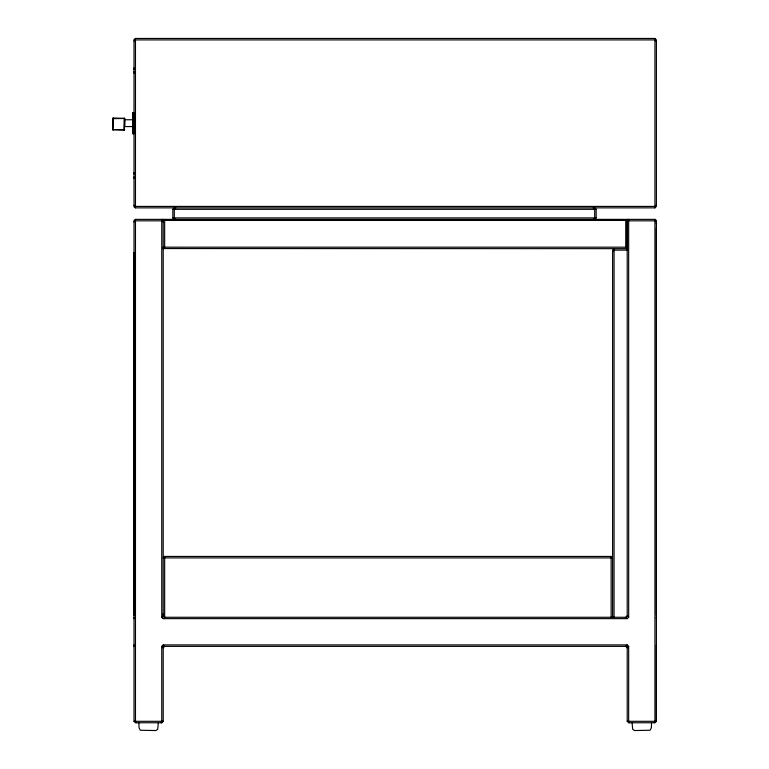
<?xml version="1.0" encoding="UTF-8"?>
<svg xmlns="http://www.w3.org/2000/svg" width="769" height="769" viewBox="0 0 769 769"><rect width="100%" height="100%" fill="white"/><g stroke="black" fill="none" stroke-linecap="round" stroke-linejoin="round"><path stroke-width="1.15" d="M112.601 129.644L113.091 117.965L124.77 118.455L124.28 130.124L112.601 129.644L124.078 129.644L124.078 118.455L113.091 118.657L113.091 129.442M161.144 722.764L161.75 721.303L161.75 646.373L163.211 644.912L164.662 646.373L163.201 647.834L163.211 721.303L161.75 722.764L135.469 722.764L134.008 721.303L134.008 617.276M134.008 615.306L134.008 220.434L135.469 219.367L654.938 219.367L656.399 220.434L656.399 223.837M134.017 205.371L134.017 39.479L135.469 38.45L654.938 38.45L656.399 39.911L656.399 204.948L656.399 206.409L654.938 207.861L135.469 207.861L134.008 206.832L134.017 205.371L135.469 206.409L654.938 206.409L656.399 204.948M138.881 722.764L139.035 727.81L140.304 730.242L155.799 730.55L157.703 729.329L158.337 722.764M163.201 248.945L163.211 247.185L627.206 247.185M163.201 616.257L163.211 220.434L161.75 219.367L161.75 617.276L163.211 618.641L627.206 618.641L628.667 617.276L628.658 219.367L627.206 220.434L163.211 220.434L163.201 221.857L161.75 220.828L135.469 220.828L134.008 221.857M164.662 617.449L164.662 557.9L165.691 556.439M174.303 219.367L172.842 217.906L172.842 209.322L174.303 207.861M594.697 219.367L596.158 217.906L596.158 209.322L594.697 207.861M611.144 617.449L611.144 557.9L610.115 556.439M612.605 617.449L612.605 250.127L614.066 248.666L614.066 617.536M656.399 617.276L656.399 721.303L654.938 722.764L628.658 722.764L627.206 721.303L627.206 647.834L625.755 646.373L627.206 644.912L628.667 646.373L628.658 721.303L629.263 722.764M627.206 248.945L627.206 220.434L627.206 615.719L625.755 617.276L164.662 617.276L163.211 618.641M632.07 722.764L632.704 729.329L634.608 730.55L650.103 730.242L651.372 727.81L651.535 722.764M656.399 615.45L656.399 221.857L654.938 220.828L628.658 220.828L627.206 221.857M113.091 130.124L113.293 129.644M124.078 118.455L124.28 117.965M654.332 722.764L654.938 721.303L654.938 219.367M161.75 617.276L163.201 615.719L163.201 613.749M175.765 207.861L174.303 209.322L174.303 217.906L175.765 219.367M593.235 219.367L594.697 217.906L594.697 209.322L593.235 207.861M612.605 251.578L614.066 250.127L627.533 250.127M161.75 722.764L163.201 721.303L134.008 721.303M627.206 647.834L628.667 646.373M627.206 219.367L625.745 220.434L625.745 247.185L627.206 248.56M134.017 40.94L135.469 39.911L654.938 39.911L656.399 41.372M124.28 118.657L124.77 118.455M132.845 119.753L124.77 119.753L124.77 126.568L132.845 126.568M172.842 209.322L596.158 209.322M172.842 217.906L596.158 217.906M627.533 248.666L163.211 248.56L164.662 247.185L164.662 220.434L163.211 219.367M163.211 644.912L627.206 644.912M163.211 646.373L627.196 646.373M627.206 721.303L656.399 721.303L656.399 644.912M112.601 118.455L113.091 118.657M124.28 129.442L124.77 129.644M625.755 617.276L627.206 618.641M161.75 646.373L163.201 647.834M627.206 615.719L628.667 617.276M163.201 615.719L164.662 617.276M124.078 129.644L124.28 130.124M113.091 117.965L113.293 118.455M136.075 722.764L135.469 721.303L135.469 219.367M656.399 227.749L656.399 618.641M654.938 38.45L654.938 207.861M135.469 38.45L135.469 207.861M134.017 67.951L134.017 69.412M134.017 71.671L134.017 73.132M134.017 113.793L134.017 133.152M134.017 172.631L134.017 174.092M134.017 176.908L134.017 178.37M134.008 252.607L134.008 618.641M134.008 644.912L134.008 646.373M133.816 112.457L133.816 133.864M133.037 112.457L133.037 133.864M132.845 112.649L132.845 133.671M164.23 556.439L163.201 557.9L612.605 557.9L611.566 556.439L164.23 556.439"/></g></svg>
